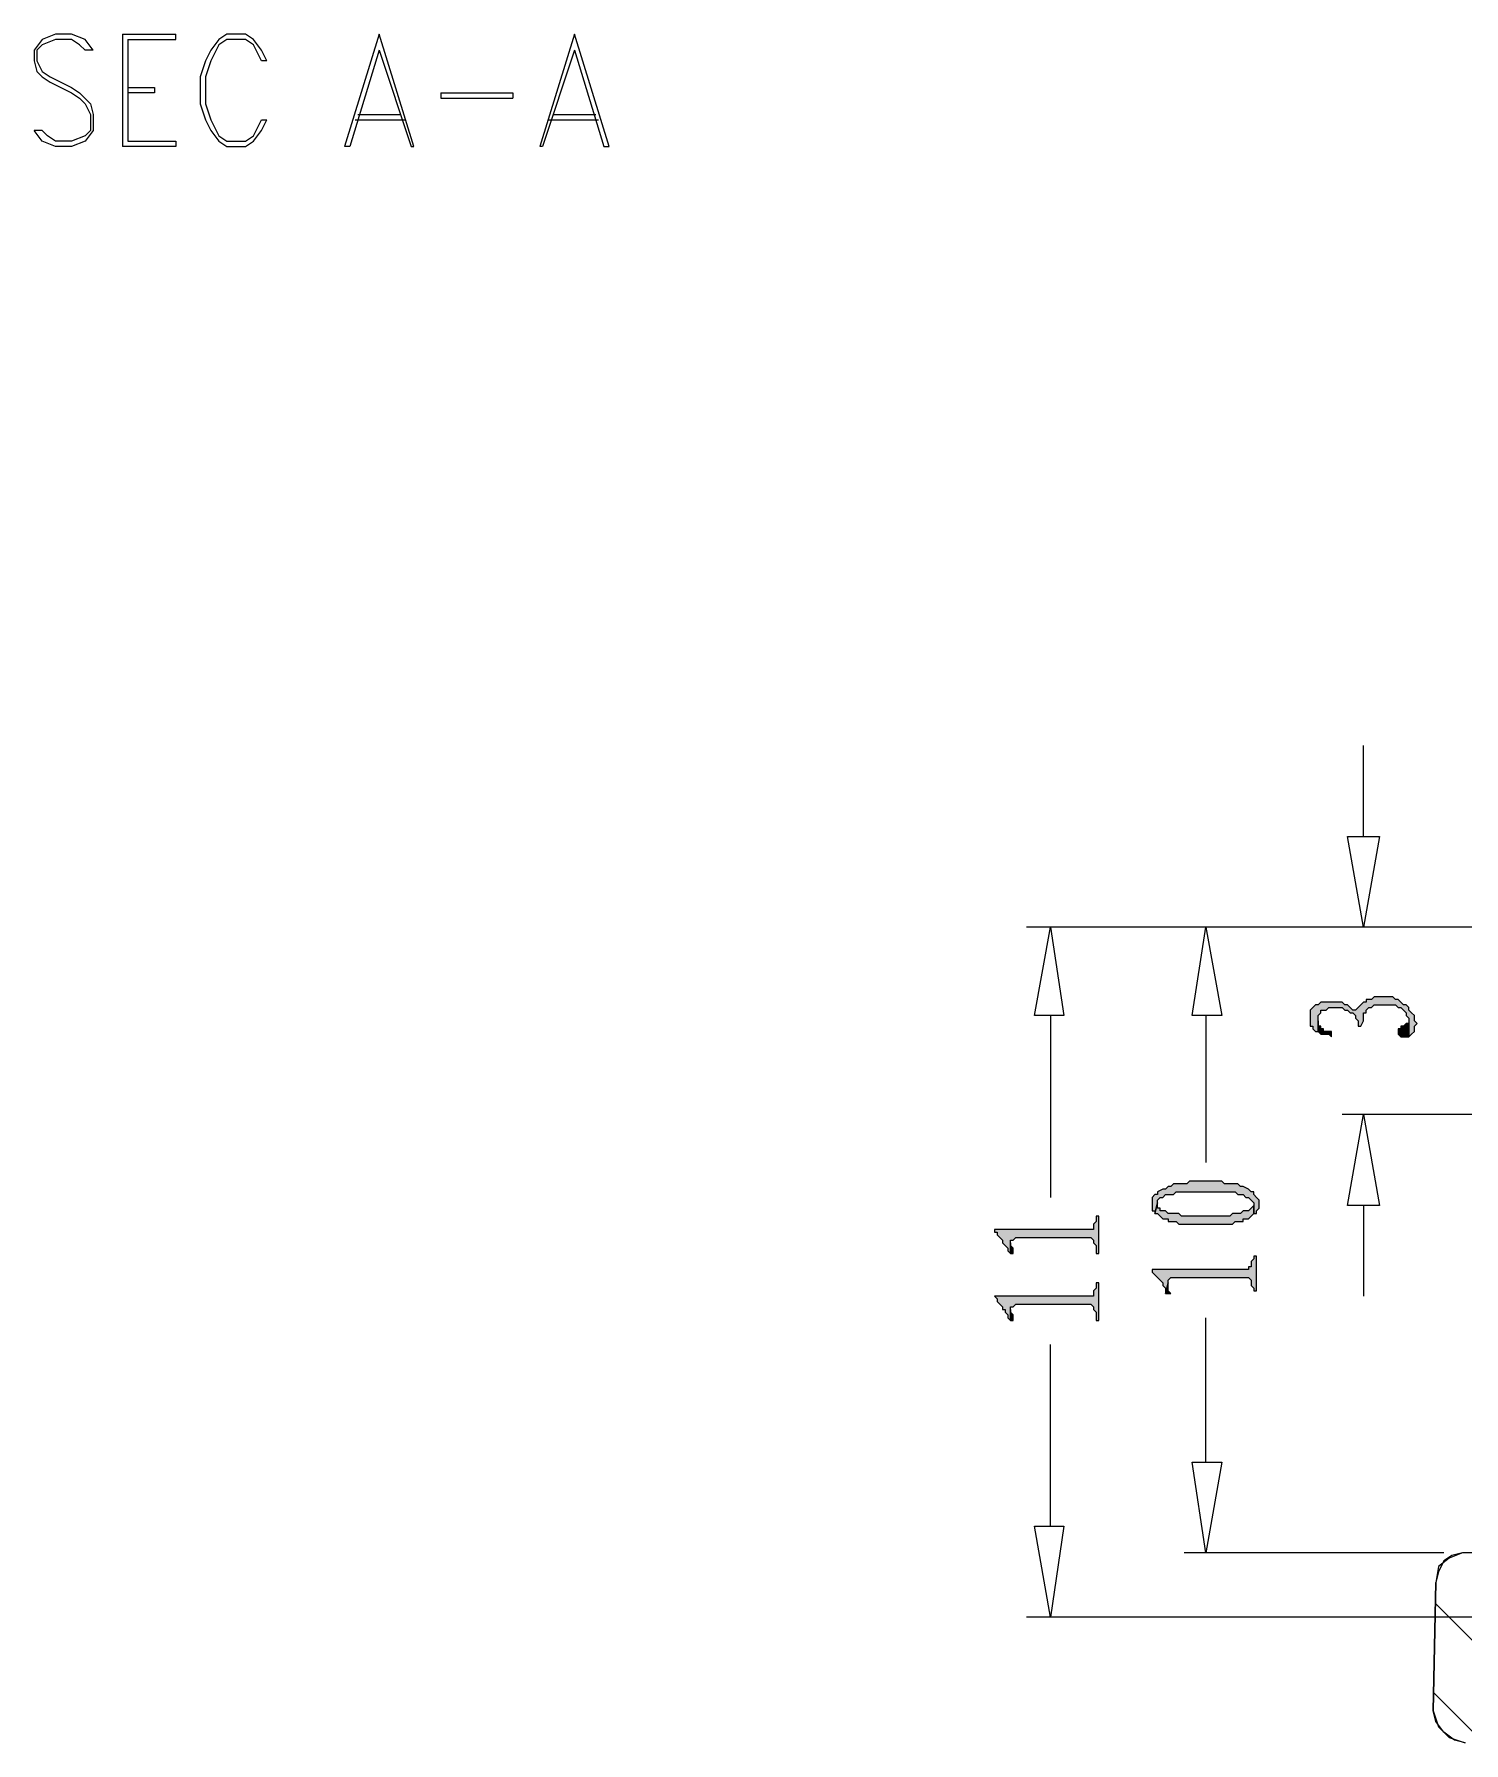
# Model space of a CAD drawing. Header units: millimetres. Extents: x 15 to 196, y 29 to 258.
# Drawn here: x 25.43 to 48.06, y 37.12 to 64.17 of the extents above; entities that cross this region are included whole.
import ezdxf

# ---------------------------------------------------------------- set-up
doc = ezdxf.new("R2010")
doc.units = ezdxf.units.MM

msp = doc.modelspace()

# ---------------------------------------------------------------- hatches: boundary and pattern name
at = {"true_color": 0xdda500}
h = msp.add_hatch(color=42, dxfattribs=at)
h.dxf.hatch_style = 2
h.paths.add_polyline_path([(45.627572, 48.595844), (45.627572, 48.553158), (45.627572, 48.510825), (45.627572, 48.468844), (45.669906, 48.468844), (45.669906, 48.426158), (45.712239, 48.383825), (45.754572, 48.383825), (45.754572, 48.553158), (45.754572, 48.595844), (45.754572, 48.637825), (45.796906, 48.680158), (45.796906, 48.722844), (45.839239, 48.722844), (45.881572, 48.722844), (45.923906, 48.764825), (45.966239, 48.764825), (46.050906, 48.764825), (46.135572, 48.764825), (46.177906, 48.722844), (46.220239, 48.722844), (46.262572, 48.680158), (46.304906, 48.680158), (46.347239, 48.637825), (46.347239, 48.595844), (46.389572, 48.553158), (46.389572, 48.510825), (46.389572, 48.468844), (46.431906, 48.468844), (46.474239, 48.553158), (46.474239, 48.595844), (46.474239, 48.637825), (46.474239, 48.680158), (46.516572, 48.680158), (46.516572, 48.722844), (46.558906, 48.764825), (46.601239, 48.764825), (46.643572, 48.807158), (46.685906, 48.807158), (46.770572, 48.807158), (46.812906, 48.807158), (46.855239, 48.807158), (46.897572, 48.807158), (46.939906, 48.807158), (46.982239, 48.807158), (47.024572, 48.764825), (47.066906, 48.764825), (47.109239, 48.722844), (47.151572, 48.680158), (47.151572, 48.637825), (47.193906, 48.595844), (47.193906, 48.553158), (47.193906, 48.510825), (47.193906, 48.299158), (47.236239, 48.341844), (47.278572, 48.383825), (47.278572, 48.426158), (47.278572, 48.468844), (47.320906, 48.510825), (47.278572, 48.553158), (47.278572, 48.595844), (47.278572, 48.637825), (47.236239, 48.680158), (47.193906, 48.722844), (47.193906, 48.764825), (47.151572, 48.807158), (47.109239, 48.807158), (47.066906, 48.849844), (47.024572, 48.891825), (46.982239, 48.891825), (46.939906, 48.934158), (46.897572, 48.934158), (46.855239, 48.934158), (46.770572, 48.934158), (46.728239, 48.934158), (46.685906, 48.934158), (46.643572, 48.934158), (46.601239, 48.891825), (46.558906, 48.891825), (46.516572, 48.891825), (46.516572, 48.849844), (46.474239, 48.849844), (46.431906, 48.807158), (46.389572, 48.764825), (46.347239, 48.722844), (46.304906, 48.722844), (46.262572, 48.764825), (46.220239, 48.807158), (46.177906, 48.807158), (46.135572, 48.849844), (46.093239, 48.849844), (46.050906, 48.849844), (46.008572, 48.849844), (45.966239, 48.849844), (45.923906, 48.849844), (45.881572, 48.849844), (45.839239, 48.849844), (45.796906, 48.849844), (45.754572, 48.807158), (45.712239, 48.807158), (45.669906, 48.764825), (45.627572, 48.722844), (45.627572, 48.680158), (45.627572, 48.637825)])
h = msp.add_hatch(color=42, dxfattribs=at)
h.dxf.hatch_style = 2
h.paths.add_polyline_path([(45.754572, 48.383825), (45.796906, 48.341844), (45.839239, 48.341844), (45.881572, 48.341844), (45.923906, 48.341844), (45.966239, 48.299158), (45.966239, 48.383825), (45.923906, 48.383825), (45.839239, 48.383825), (45.839239, 48.426158), (45.796906, 48.426158), (45.796906, 48.468844), (45.754572, 48.468844), (45.754572, 48.510825), (45.754572, 48.553158)])
h = msp.add_hatch(color=42, dxfattribs=at)
h.dxf.hatch_style = 2
h.paths.add_polyline_path([(47.024572, 48.383825), (47.024572, 48.341844), (47.066906, 48.299158), (47.109239, 48.299158), (47.151572, 48.299158), (47.193906, 48.299158), (47.193906, 48.510825), (47.151572, 48.510825), (47.109239, 48.468844), (47.066906, 48.468844), (47.066906, 48.426158), (47.024572, 48.426158)])
h = msp.add_hatch(color=42, dxfattribs=at)
h.dxf.hatch_style = 2
h.paths.add_polyline_path([(43.129906, 45.674844), (43.129906, 45.632158), (43.129906, 45.589825), (43.129906, 45.547492), (43.172239, 45.547492), (43.172239, 45.505158), (43.214572, 45.674844), (43.214572, 45.716825), (43.256906, 45.759158), (43.299239, 45.759158), (43.341572, 45.801844), (43.383906, 45.801844), (43.426239, 45.801844), (43.468572, 45.801844), (43.510906, 45.843825), (43.553239, 45.843825), (43.595572, 45.843825), (43.637906, 45.843825), (43.680239, 45.843825), (43.722572, 45.843825), (43.764906, 45.843825), (43.849572, 45.843825), (43.891906, 45.843825), (43.976572, 45.843825), (44.061239, 45.843825), (44.103572, 45.843825), (44.188239, 45.843825), (44.230572, 45.843825), (44.272906, 45.843825), (44.315239, 45.843825), (44.357572, 45.843825), (44.399906, 45.843825), (44.442239, 45.843825), (44.484572, 45.801844), (44.526906, 45.801844), (44.569239, 45.801844), (44.611572, 45.759158), (44.653906, 45.759158), (44.696239, 45.716825), (44.738572, 45.674844), (44.738572, 45.632158), (44.738572, 45.505158), (44.780906, 45.505158), (44.780906, 45.547492), (44.823239, 45.589825), (44.823239, 45.632158), (44.823239, 45.674844), (44.823239, 45.716825), (44.780906, 45.759158), (44.738572, 45.801844), (44.738572, 45.843825), (44.696239, 45.843825), (44.653906, 45.886158), (44.569239, 45.928492), (44.526906, 45.928492), (44.484572, 45.970825), (44.442239, 45.970825), (44.399906, 45.970825), (44.357572, 45.970825), (44.272906, 45.970825), (44.230572, 46.013158), (44.188239, 46.013158), (44.145906, 46.013158), (44.103572, 46.013158), (44.018906, 46.013158), (43.976572, 46.013158), (43.934239, 46.013158), (43.891906, 46.013158), (43.807239, 46.013158), (43.764906, 46.013158), (43.722572, 46.013158), (43.680239, 45.970825), (43.595572, 45.970825), (43.553239, 45.970825), (43.510906, 45.970825), (43.468572, 45.970825), (43.426239, 45.928492), (43.383906, 45.928492), (43.341572, 45.886158), (43.299239, 45.886158), (43.214572, 45.843825), (43.214572, 45.801844), (43.172239, 45.801844), (43.129906, 45.759158), (43.129906, 45.716825)])
h = msp.add_hatch(color=42, dxfattribs=at)
h.dxf.hatch_style = 2
h.paths.add_polyline_path([(40.632239, 45.251158), (40.632239, 45.208825), (40.674572, 45.208825), (40.674572, 45.166492), (40.716906, 45.124158), (40.759239, 45.081825), (40.759239, 45.039492), (40.801572, 44.997158), (40.843906, 44.954825), (40.843906, 44.912492), (40.886239, 44.870158), (40.886239, 45.039492), (40.886239, 45.081825), (40.928572, 45.081825), (40.970906, 45.124158), (41.055572, 45.124158), (42.156239, 45.124158), (42.198572, 45.081825), (42.198572, 45.039492), (42.240906, 44.997158), (42.240906, 44.954825), (42.240906, 44.870158), (42.283239, 44.870158), (42.283239, 45.462825), (42.240906, 45.462825), (42.240906, 45.420492), (42.240906, 45.378158), (42.198572, 45.335825), (42.198572, 45.293492), (42.198572, 45.251158), (42.156239, 45.251158), (42.113906, 45.251158)])
h = msp.add_hatch(color=42, dxfattribs=at)
h.dxf.hatch_style = 2
h.paths.add_polyline_path([(43.172239, 45.505158), (43.214572, 45.505158), (43.256906, 45.462825), (43.299239, 45.420492), (43.383906, 45.420492), (43.383906, 45.378158), (43.426239, 45.378158), (43.468572, 45.378158), (43.510906, 45.378158), (43.553239, 45.335825), (43.595572, 45.335825), (43.637906, 45.335825), (43.680239, 45.335825), (43.722572, 45.335825), (43.807239, 45.335825), (43.849572, 45.335825), (43.891906, 45.335825), (43.976572, 45.335825), (44.018906, 45.335825), (44.061239, 45.335825), (44.145906, 45.335825), (44.188239, 45.335825), (44.230572, 45.335825), (44.272906, 45.335825), (44.315239, 45.335825), (44.399906, 45.335825), (44.442239, 45.378158), (44.484572, 45.378158), (44.526906, 45.378158), (44.569239, 45.378158), (44.569239, 45.420492), (44.611572, 45.420492), (44.653906, 45.420492), (44.696239, 45.462825), (44.738572, 45.505158), (44.738572, 45.632158), (44.696239, 45.589825), (44.653906, 45.547492), (44.569239, 45.547492), (44.526906, 45.505158), (44.484572, 45.505158), (44.442239, 45.505158), (44.399906, 45.505158), (44.357572, 45.462825), (44.315239, 45.462825), (44.272906, 45.462825), (44.230572, 45.462825), (44.145906, 45.462825), (44.103572, 45.462825), (44.018906, 45.462825), (43.976572, 45.462825), (43.934239, 45.462825), (43.849572, 45.462825), (43.807239, 45.462825), (43.722572, 45.462825), (43.680239, 45.462825), (43.637906, 45.462825), (43.595572, 45.462825), (43.553239, 45.505158), (43.510906, 45.505158), (43.468572, 45.505158), (43.426239, 45.505158), (43.383906, 45.505158), (43.341572, 45.547492), (43.256906, 45.547492), (43.256906, 45.589825), (43.214572, 45.589825), (43.214572, 45.632158), (43.214572, 45.674844)])
h = msp.add_hatch(color=42, dxfattribs=at)
h.dxf.hatch_style = 2
h.paths.add_polyline_path([(40.886239, 44.870158), (40.928572, 44.870158), (40.928572, 44.912492), (40.928572, 44.954825), (40.886239, 44.997158), (40.886239, 45.039492)])
h = msp.add_hatch(color=42, dxfattribs=at)
h.dxf.hatch_style = 2
h.paths.add_polyline_path([(43.129906, 44.616158), (43.129906, 44.573825), (43.172239, 44.531492), (43.214572, 44.489158), (43.256906, 44.446825), (43.299239, 44.404492), (43.299239, 44.362158), (43.341572, 44.319825), (43.341572, 44.277492), (43.341572, 44.235158), (43.383906, 44.404492), (43.383906, 44.446825), (43.426239, 44.489158), (43.468572, 44.489158), (43.510906, 44.489158), (44.611572, 44.489158), (44.653906, 44.489158), (44.696239, 44.446825), (44.696239, 44.404492), (44.696239, 44.362158), (44.738572, 44.319825), (44.738572, 44.277492), (44.780906, 44.277492), (44.780906, 44.827825), (44.738572, 44.827825), (44.738572, 44.785492), (44.696239, 44.743158), (44.696239, 44.700825), (44.696239, 44.658492), (44.653906, 44.658492), (44.653906, 44.616158), (44.611572, 44.616158)])
h = msp.add_hatch(color=42, dxfattribs=at)
h.dxf.hatch_style = 2
h.paths.add_polyline_path([(40.632239, 44.192825), (40.674572, 44.150492), (40.674572, 44.108158), (40.716906, 44.065825), (40.759239, 44.023492), (40.759239, 43.981158), (40.801572, 43.981158), (40.801572, 43.938825), (40.843906, 43.896492), (40.843906, 43.854158), (40.886239, 43.811825), (40.886239, 43.981158), (40.886239, 44.023492), (40.928572, 44.023492), (40.970906, 44.065825), (41.055572, 44.065825), (42.156239, 44.065825), (42.198572, 44.023492), (42.198572, 43.981158), (42.240906, 43.938825), (42.240906, 43.896492), (42.240906, 43.811825), (42.283239, 43.811825), (42.283239, 44.404492), (42.240906, 44.404492), (42.240906, 44.362158), (42.240906, 44.319825), (42.198572, 44.277492), (42.198572, 44.235158), (42.198572, 44.192825), (42.156239, 44.192825), (42.113906, 44.192825)])
h = msp.add_hatch(color=42, dxfattribs=at)
h.dxf.hatch_style = 2
h.paths.add_polyline_path([(43.341572, 44.235158), (43.426239, 44.235158), (43.383906, 44.277492), (43.383906, 44.319825), (43.383906, 44.362158), (43.383906, 44.404492)])
h = msp.add_hatch(color=42, dxfattribs=at)
h.dxf.hatch_style = 2
h.paths.add_polyline_path([(40.886239, 43.811825), (40.928572, 43.811825), (40.928572, 43.854158), (40.928572, 43.896492), (40.886239, 43.938825), (40.886239, 43.981158)])

# ---------------------------------------------------------------- linework, layer by layer
at = {"color": 6, "lineweight": 0, "true_color": 0xff00ff}
for points in [[(26.366011, 63.920158), (26.239011, 64.089844), (26.027345, 64.174158), (25.773345, 64.174158), (25.561678, 64.089844), (25.434678, 63.920158), (25.434678, 63.750825), (25.477011, 63.581492), (25.561678, 63.496825), (25.688678, 63.412511), (26.027345, 63.242825), (26.154345, 63.158511), (26.239011, 63.073492), (26.323678, 62.904511), (26.323678, 62.650158), (26.239011, 62.565492), (26.027345, 62.481178), (25.773345, 62.481178), (25.646345, 62.565492), (25.561678, 62.650158), (25.434678, 62.650158)], [(26.831678, 64.174158), (26.831678, 62.396158)], [(26.831678, 64.174158), (27.678345, 64.174158)], [(26.916345, 64.089844), (27.678345, 64.089844), (27.678345, 64.174158)], [(29.117678, 63.750825), (29.033011, 63.920158), (28.906011, 64.089844), (28.779011, 64.174158), (28.482678, 64.174158), (28.355678, 64.089844), (28.228678, 63.920158), (28.144011, 63.750825), (28.059345, 63.496825), (28.059345, 63.073492), (28.144011, 62.819492), (28.228678, 62.650158), (28.355678, 62.481178), (28.482678, 62.396158), (28.779011, 62.396158), (28.906011, 62.481178), (29.033011, 62.650158), (29.117678, 62.819492)], [(30.895678, 64.174158), (30.345345, 62.396158)], [(30.895678, 63.920158), (31.403678, 62.396158), (31.446011, 62.396158), (30.895678, 64.174158)], [(33.986011, 64.174158), (33.435678, 62.396158)], [(33.986011, 63.920158), (34.451678, 62.396158), (34.536345, 62.396158), (33.986011, 64.174158)], [(26.366011, 63.920158), (26.239011, 63.920158), (26.154345, 64.004825), (26.027345, 64.089844), (25.773345, 64.089844), (25.561678, 64.004825), (25.477011, 63.920158), (25.477011, 63.750825), (25.561678, 63.581492), (25.688678, 63.496825), (26.027345, 63.327492), (26.154345, 63.242825), (26.323678, 63.073492), (26.366011, 62.904511), (26.366011, 62.650158), (26.239011, 62.481178), (26.027345, 62.396158), (25.773345, 62.396158), (25.561678, 62.481178), (25.434678, 62.650158)], [(26.916345, 64.089844), (26.916345, 62.481178)], [(29.117678, 63.750825), (29.033011, 63.750825), (28.948345, 63.920158), (28.906011, 64.004825), (28.779011, 64.089844), (28.482678, 64.089844), (28.355678, 64.004825), (28.228678, 63.750825), (28.144011, 63.496825), (28.144011, 63.073492), (28.228678, 62.819492), (28.355678, 62.565492), (28.482678, 62.481178), (28.779011, 62.481178), (28.906011, 62.565492), (28.948345, 62.650158), (29.033011, 62.819492), (29.117678, 62.819492)], [(30.895678, 63.920158), (30.430011, 62.396158), (30.345345, 62.396158)], [(33.986011, 63.920158), (33.478011, 62.396158), (33.435678, 62.396158)], [(26.916345, 63.327492), (27.339678, 63.327492), (27.339678, 63.242825), (26.916345, 63.242825)], [(31.869345, 63.242825), (33.012345, 63.242825), (33.012345, 63.158511)], [(31.869345, 63.242825), (31.869345, 63.158511), (33.012345, 63.158511)], [(30.514678, 62.819492), (31.319011, 62.819492)], [(30.557011, 62.904511), (31.234345, 62.904511)], [(33.562678, 62.819492), (34.367011, 62.819492)], [(33.647345, 62.904511), (34.324678, 62.904511)], [(26.916345, 62.481178), (27.678345, 62.481178), (27.678345, 62.396158), (26.831678, 62.396158)]]:
    msp.add_lwpolyline(points, dxfattribs=at)
at = {"color": 3, "lineweight": 0, "true_color": 0x00ff00}
for points in [[(46.474239, 51.474158), (46.474239, 52.913492)], [(41.521239, 48.637825), (41.521239, 45.759158)], [(43.976572, 48.637825), (43.976572, 46.309492)], [(46.474239, 45.632158), (46.474239, 44.192825)], [(43.976572, 41.568158), (43.976572, 43.854158)], [(41.521239, 40.552158), (41.521239, 43.430825)]]:
    msp.add_lwpolyline(points, dxfattribs=at)
for points in [[(46.728239, 51.474158), (46.474239, 50.035178), (46.220239, 51.474158)], [(41.267239, 48.637825), (41.521239, 50.035178), (41.732906, 48.637825)], [(43.764906, 48.637825), (43.976572, 50.035178), (44.230572, 48.637825)], [(46.220239, 45.632158), (46.474239, 47.071492), (46.728239, 45.632158)], [(44.230572, 41.568158), (43.976572, 40.128825), (43.764906, 41.568158)], [(41.732906, 40.552158), (41.521239, 39.112825), (41.267239, 40.552158)]]:
    msp.add_lwpolyline(points, close=True, dxfattribs=at)
at = {"color": 131, "lineweight": 0, "true_color": 0x7fffff}
for points in [[(51.088572, 50.035178), (41.140239, 50.035178)], [(51.088572, 50.035178), (43.637906, 50.035178)], [(51.088572, 50.035178), (46.135572, 50.035178)], [(50.199572, 47.071492), (46.135572, 47.071492)], [(47.744239, 40.128825), (43.637906, 40.128825)], [(50.834572, 39.112825), (41.140239, 39.112825)]]:
    msp.add_lwpolyline(points, dxfattribs=at)
at = {"color": 42, "lineweight": 0, "true_color": 0xdda500}
for points in [[(45.627572, 48.595844), (45.627572, 48.553158), (45.627572, 48.510825), (45.627572, 48.468844), (45.669906, 48.468844), (45.669906, 48.426158), (45.712239, 48.383825), (45.754572, 48.383825), (45.754572, 48.553158), (45.754572, 48.595844), (45.754572, 48.637825), (45.796906, 48.680158), (45.796906, 48.722844), (45.839239, 48.722844), (45.881572, 48.722844), (45.923906, 48.764825), (45.966239, 48.764825), (46.050906, 48.764825), (46.135572, 48.764825), (46.177906, 48.722844), (46.220239, 48.722844), (46.262572, 48.680158), (46.304906, 48.680158), (46.347239, 48.637825), (46.347239, 48.595844), (46.389572, 48.553158), (46.389572, 48.510825), (46.389572, 48.468844), (46.431906, 48.468844), (46.474239, 48.553158), (46.474239, 48.595844), (46.474239, 48.637825), (46.474239, 48.680158), (46.516572, 48.680158), (46.516572, 48.722844), (46.558906, 48.764825), (46.601239, 48.764825), (46.643572, 48.807158), (46.685906, 48.807158), (46.770572, 48.807158), (46.812906, 48.807158), (46.855239, 48.807158), (46.897572, 48.807158), (46.939906, 48.807158), (46.982239, 48.807158), (47.024572, 48.764825), (47.066906, 48.764825), (47.109239, 48.722844), (47.151572, 48.680158), (47.151572, 48.637825), (47.193906, 48.595844), (47.193906, 48.553158), (47.193906, 48.510825), (47.193906, 48.299158), (47.236239, 48.341844), (47.278572, 48.383825), (47.278572, 48.426158), (47.278572, 48.468844), (47.320906, 48.510825), (47.278572, 48.553158), (47.278572, 48.595844), (47.278572, 48.637825), (47.236239, 48.680158), (47.193906, 48.722844), (47.193906, 48.764825), (47.151572, 48.807158), (47.109239, 48.807158), (47.066906, 48.849844), (47.024572, 48.891825), (46.982239, 48.891825), (46.939906, 48.934158), (46.897572, 48.934158), (46.855239, 48.934158), (46.770572, 48.934158), (46.728239, 48.934158), (46.685906, 48.934158), (46.643572, 48.934158), (46.601239, 48.891825), (46.558906, 48.891825), (46.516572, 48.891825), (46.516572, 48.849844), (46.474239, 48.849844), (46.431906, 48.807158), (46.389572, 48.764825), (46.347239, 48.722844), (46.304906, 48.722844), (46.262572, 48.764825), (46.220239, 48.807158), (46.177906, 48.807158), (46.135572, 48.849844), (46.093239, 48.849844), (46.050906, 48.849844), (46.008572, 48.849844), (45.966239, 48.849844), (45.923906, 48.849844), (45.881572, 48.849844), (45.839239, 48.849844), (45.796906, 48.849844), (45.754572, 48.807158), (45.712239, 48.807158), (45.669906, 48.764825), (45.627572, 48.722844), (45.627572, 48.680158), (45.627572, 48.637825)], [(45.754572, 48.383825), (45.796906, 48.341844), (45.839239, 48.341844), (45.881572, 48.341844), (45.923906, 48.341844), (45.966239, 48.299158), (45.966239, 48.383825), (45.923906, 48.383825), (45.839239, 48.383825), (45.839239, 48.426158), (45.796906, 48.426158), (45.796906, 48.468844), (45.754572, 48.468844), (45.754572, 48.510825), (45.754572, 48.553158)], [(47.024572, 48.383825), (47.024572, 48.341844), (47.066906, 48.299158), (47.109239, 48.299158), (47.151572, 48.299158), (47.193906, 48.299158), (47.193906, 48.510825), (47.151572, 48.510825), (47.109239, 48.468844), (47.066906, 48.468844), (47.066906, 48.426158), (47.024572, 48.426158)], [(43.129906, 45.674844), (43.129906, 45.632158), (43.129906, 45.589825), (43.129906, 45.547492), (43.172239, 45.547492), (43.172239, 45.505158), (43.214572, 45.674844), (43.214572, 45.716825), (43.256906, 45.759158), (43.299239, 45.759158), (43.341572, 45.801844), (43.383906, 45.801844), (43.426239, 45.801844), (43.468572, 45.801844), (43.510906, 45.843825), (43.553239, 45.843825), (43.595572, 45.843825), (43.637906, 45.843825), (43.680239, 45.843825), (43.722572, 45.843825), (43.764906, 45.843825), (43.849572, 45.843825), (43.891906, 45.843825), (43.976572, 45.843825), (44.061239, 45.843825), (44.103572, 45.843825), (44.188239, 45.843825), (44.230572, 45.843825), (44.272906, 45.843825), (44.315239, 45.843825), (44.357572, 45.843825), (44.399906, 45.843825), (44.442239, 45.843825), (44.484572, 45.801844), (44.526906, 45.801844), (44.569239, 45.801844), (44.611572, 45.759158), (44.653906, 45.759158), (44.696239, 45.716825), (44.738572, 45.674844), (44.738572, 45.632158), (44.738572, 45.505158), (44.780906, 45.505158), (44.780906, 45.547492), (44.823239, 45.589825), (44.823239, 45.632158), (44.823239, 45.674844), (44.823239, 45.716825), (44.780906, 45.759158), (44.738572, 45.801844), (44.738572, 45.843825), (44.696239, 45.843825), (44.653906, 45.886158), (44.569239, 45.928492), (44.526906, 45.928492), (44.484572, 45.970825), (44.442239, 45.970825), (44.399906, 45.970825), (44.357572, 45.970825), (44.272906, 45.970825), (44.230572, 46.013158), (44.188239, 46.013158), (44.145906, 46.013158), (44.103572, 46.013158), (44.018906, 46.013158), (43.976572, 46.013158), (43.934239, 46.013158), (43.891906, 46.013158), (43.807239, 46.013158), (43.764906, 46.013158), (43.722572, 46.013158), (43.680239, 45.970825), (43.595572, 45.970825), (43.553239, 45.970825), (43.510906, 45.970825), (43.468572, 45.970825), (43.426239, 45.928492), (43.383906, 45.928492), (43.341572, 45.886158), (43.299239, 45.886158), (43.214572, 45.843825), (43.214572, 45.801844), (43.172239, 45.801844), (43.129906, 45.759158), (43.129906, 45.716825)], [(40.632239, 45.251158), (40.632239, 45.208825), (40.674572, 45.208825), (40.674572, 45.166492), (40.716906, 45.124158), (40.759239, 45.081825), (40.759239, 45.039492), (40.801572, 44.997158), (40.843906, 44.954825), (40.843906, 44.912492), (40.886239, 44.870158), (40.886239, 45.039492), (40.886239, 45.081825), (40.928572, 45.081825), (40.970906, 45.124158), (41.055572, 45.124158), (42.156239, 45.124158), (42.198572, 45.081825), (42.198572, 45.039492), (42.240906, 44.997158), (42.240906, 44.954825), (42.240906, 44.870158), (42.283239, 44.870158), (42.283239, 45.462825), (42.240906, 45.462825), (42.240906, 45.420492), (42.240906, 45.378158), (42.198572, 45.335825), (42.198572, 45.293492), (42.198572, 45.251158), (42.156239, 45.251158), (42.113906, 45.251158)], [(43.172239, 45.505158), (43.214572, 45.505158), (43.256906, 45.462825), (43.299239, 45.420492), (43.383906, 45.420492), (43.383906, 45.378158), (43.426239, 45.378158), (43.468572, 45.378158), (43.510906, 45.378158), (43.553239, 45.335825), (43.595572, 45.335825), (43.637906, 45.335825), (43.680239, 45.335825), (43.722572, 45.335825), (43.807239, 45.335825), (43.849572, 45.335825), (43.891906, 45.335825), (43.976572, 45.335825), (44.018906, 45.335825), (44.061239, 45.335825), (44.145906, 45.335825), (44.188239, 45.335825), (44.230572, 45.335825), (44.272906, 45.335825), (44.315239, 45.335825), (44.399906, 45.335825), (44.442239, 45.378158), (44.484572, 45.378158), (44.526906, 45.378158), (44.569239, 45.378158), (44.569239, 45.420492), (44.611572, 45.420492), (44.653906, 45.420492), (44.696239, 45.462825), (44.738572, 45.505158), (44.738572, 45.632158), (44.696239, 45.589825), (44.653906, 45.547492), (44.569239, 45.547492), (44.526906, 45.505158), (44.484572, 45.505158), (44.442239, 45.505158), (44.399906, 45.505158), (44.357572, 45.462825), (44.315239, 45.462825), (44.272906, 45.462825), (44.230572, 45.462825), (44.145906, 45.462825), (44.103572, 45.462825), (44.018906, 45.462825), (43.976572, 45.462825), (43.934239, 45.462825), (43.849572, 45.462825), (43.807239, 45.462825), (43.722572, 45.462825), (43.680239, 45.462825), (43.637906, 45.462825), (43.595572, 45.462825), (43.553239, 45.505158), (43.510906, 45.505158), (43.468572, 45.505158), (43.426239, 45.505158), (43.383906, 45.505158), (43.341572, 45.547492), (43.256906, 45.547492), (43.256906, 45.589825), (43.214572, 45.589825), (43.214572, 45.632158), (43.214572, 45.674844)], [(40.886239, 44.870158), (40.928572, 44.870158), (40.928572, 44.912492), (40.928572, 44.954825), (40.886239, 44.997158), (40.886239, 45.039492)], [(43.129906, 44.616158), (43.129906, 44.573825), (43.172239, 44.531492), (43.214572, 44.489158), (43.256906, 44.446825), (43.299239, 44.404492), (43.299239, 44.362158), (43.341572, 44.319825), (43.341572, 44.277492), (43.341572, 44.235158), (43.383906, 44.404492), (43.383906, 44.446825), (43.426239, 44.489158), (43.468572, 44.489158), (43.510906, 44.489158), (44.611572, 44.489158), (44.653906, 44.489158), (44.696239, 44.446825), (44.696239, 44.404492), (44.696239, 44.362158), (44.738572, 44.319825), (44.738572, 44.277492), (44.780906, 44.277492), (44.780906, 44.827825), (44.738572, 44.827825), (44.738572, 44.785492), (44.696239, 44.743158), (44.696239, 44.700825), (44.696239, 44.658492), (44.653906, 44.658492), (44.653906, 44.616158), (44.611572, 44.616158)], [(40.632239, 44.192825), (40.674572, 44.150492), (40.674572, 44.108158), (40.716906, 44.065825), (40.759239, 44.023492), (40.759239, 43.981158), (40.801572, 43.981158), (40.801572, 43.938825), (40.843906, 43.896492), (40.843906, 43.854158), (40.886239, 43.811825), (40.886239, 43.981158), (40.886239, 44.023492), (40.928572, 44.023492), (40.970906, 44.065825), (41.055572, 44.065825), (42.156239, 44.065825), (42.198572, 44.023492), (42.198572, 43.981158), (42.240906, 43.938825), (42.240906, 43.896492), (42.240906, 43.811825), (42.283239, 43.811825), (42.283239, 44.404492), (42.240906, 44.404492), (42.240906, 44.362158), (42.240906, 44.319825), (42.198572, 44.277492), (42.198572, 44.235158), (42.198572, 44.192825), (42.156239, 44.192825), (42.113906, 44.192825)], [(43.341572, 44.235158), (43.426239, 44.235158), (43.383906, 44.277492), (43.383906, 44.319825), (43.383906, 44.362158), (43.383906, 44.404492)], [(40.886239, 43.811825), (40.928572, 43.811825), (40.928572, 43.854158), (40.928572, 43.896492), (40.886239, 43.938825), (40.886239, 43.981158)]]:
    msp.add_lwpolyline(points, close=True, dxfattribs=at)
at = {"color": 7, "lineweight": 0}
for points in [[(50.707572, 41.610492), (50.622906, 41.610492), (50.326572, 41.483492), (50.241906, 41.229492), (50.157239, 40.128825), (48.040572, 40.128825), (47.871239, 40.086492), (47.744239, 40.001825), (47.659572, 39.832492), (47.617239, 39.663158), (47.574906, 37.631158)], [(48.040572, 40.128825), (47.828906, 40.044158), (47.659572, 39.917158), (47.617239, 39.663158)], [(50.157239, 40.128825), (48.040572, 40.128825)], [(47.574906, 37.631158), (47.617239, 39.663158)], [(47.574906, 37.631158), (47.659572, 37.377158), (47.828906, 37.207825), (48.082906, 37.123158)], [(48.082906, 37.123158), (47.913572, 37.165492), (47.744239, 37.292492), (47.617239, 37.461825), (47.574906, 37.631158)]]:
    msp.add_lwpolyline(points, dxfattribs=at)
at = {"color": 40, "lineweight": 0, "true_color": 0xffbf00}
for points in [[(49.818572, 37.123158), (47.617239, 39.324492)], [(48.379239, 37.123158), (47.574906, 37.927492)]]:
    msp.add_lwpolyline(points, dxfattribs=at)

doc.saveas('drawing.dxf')
